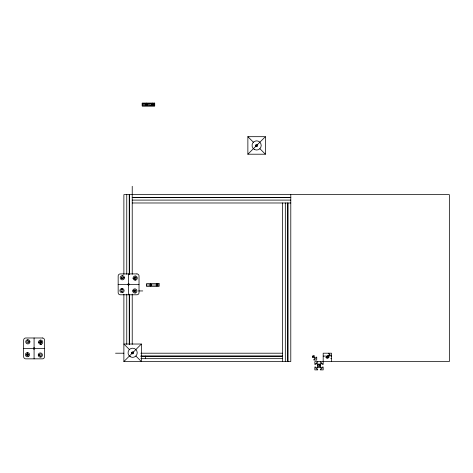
<?xml version="1.0" encoding="UTF-8"?>
<svg xmlns="http://www.w3.org/2000/svg" width="473" height="473" viewBox="0 0 473 473"><rect width="100%" height="100%" fill="white"/><g stroke="black" fill="none" stroke-linecap="round" stroke-linejoin="round"><path stroke-width="0.71" d="M146.861 104.551C146.902 105.278 145.69 105.166 145.873 104.456C147.351 103.498 150.012 105.627 152.123 104.568C153.228 106.259 153.175 102.86 152.117 104.586M156.492 285.036L156.977 284.521L157.497 285L157.012 285.521L156.492 285.036L151.236 285.018M313.611 355.891L313.469 356.411A1.041 1.041 0 0 1 312.564 356.932M247.87 154.21L265.394 136.685L247.87 136.685L247.87 154.21L265.394 154.21L265.394 136.685M123.879 294.2L123.879 361.549L141.403 344.025L123.879 344.025L129.395 349.541M323.183 356.08L328.983 356.08L329.988 355.081L330.757 355.081L330.757 356.08L331.532 356.08M142.19 103.315L154.706 103.315M142.19 104.568L146.364 104.568M153.116 104.568L154.706 104.568M142.19 105.822L154.706 105.822M132.227 197.519L290.789 197.519M132.227 197.625L290.789 197.625M132.227 200.103L290.789 200.103M132.227 202.982L290.789 202.982M124.423 277.757L121.33 278.029M134.143 278.094L136.194 277.822M118.161 284.35L139.027 284.35M146.565 285.018L150.733 285.018M157.491 285.018L159.082 285.018M132.771 290.942L135.863 290.676M138.648 290.942L142.775 290.942M28.865 341.831L29.911 341.831M39.631 342.162L41.683 341.89A1.041 1.041 0 0 0 40.672 341.122L40.406 341.157A1.041 1.041 0 0 0 39.649 342.346A1.041 1.041 0 0 0 40.767 343.203A1.041 1.041 0 0 0 41.719 342.162M23.65 348.424L33.412 348.424M34.748 348.424L44.515 348.424M115.536 353.201L123.879 353.201M140.842 353.201L282.44 353.201M26.447 354.679A1.041 1.041 0 0 1 27.399 353.644A1.041 1.041 0 0 1 28.516 354.502A1.041 1.041 0 0 1 27.759 355.69L27.487 355.726A1.041 1.041 0 0 1 26.482 354.951L28.534 354.679M38.254 355.016L39.3 355.016M140.842 356.08L282.44 356.08M140.842 356.187L282.44 356.187M325.731 357.375L328.983 357.375L328.983 356.08M140.842 358.67L282.44 358.67M330.757 358.67L331.532 358.67M123.879 361.549L290.789 361.549L290.789 194.639M319.015 365.718L320.641 365.718M40.134 344.178L41.405 344.515M255.597 145.365L256.934 146.435M131.606 352.704L132.948 353.774M247.87 136.685L253.386 142.202M259.878 148.693L265.394 154.21M135.887 356.033L141.403 361.549L141.403 344.025M133.102 278.094L133.173 278.632M38.591 342.162L38.662 342.7M331.532 361.549L331.532 353.201L323.183 353.201L323.183 364.429L322.415 364.429L322.415 363.424L321.64 363.424L320.641 364.429L320.641 366.912L321.746 368.018L322.415 368.018L322.415 367.013L323.183 367.013L323.183 369.892L320.304 369.892L320.304 369.123L321.309 369.123L321.309 368.349L320.304 367.35L317.821 367.35L316.715 368.455L316.715 369.123L317.72 369.123L317.72 369.892L314.841 369.892L314.841 367.013L315.609 367.013L315.609 368.018L316.384 368.018L317.383 367.013L317.383 364.529L316.277 363.424L315.609 363.424L315.609 364.429L314.841 364.429L314.841 361.549L449.35 361.549L449.35 194.639L123.879 194.639L123.879 274.399M328.652 353.201L328.652 353.975L329.651 353.975L329.651 354.644L328.546 355.749L327.357 355.749L327.357 357.375M320.304 361.549L320.304 362.318L321.309 362.318L321.309 362.986L320.203 364.092L317.72 364.092L316.715 363.093L316.715 362.318L317.72 362.318L317.72 361.549M287.909 202.982L287.909 361.549M287.803 202.982L287.803 361.549M285.32 202.982L285.32 361.549M282.44 202.982L282.44 361.549M156.995 283.558L156.995 284.521M152.619 103.108L152.619 104.072M150.733 283.558L150.733 284.521M146.364 103.108L146.364 104.072M145.371 356.08L145.371 358.67M135.189 279.135L135.189 280.182M132.227 186.291L132.227 274.287M132.227 294.105L132.227 344.35M129.348 194.639L129.348 274.287M129.348 294.2L129.348 344.35M129.241 194.639L129.241 274.287M129.241 294.2L129.241 344.35M128.597 273.92L128.597 294.785M126.758 194.639L126.758 274.287M126.758 294.2L126.758 344.35M122.004 288.524L122.004 289.571M40.672 341.234L40.672 342.162M40.672 343.209L40.672 344.249M34.08 337.988L34.08 347.756M34.08 349.092L34.08 358.853M27.487 352.592L27.487 353.638M27.487 354.679L27.487 355.607M150.248 284.906C150.928 286.798 151.685 283.504 150.248 284.906M320.055 365.718L319.914 366.244A1.041 1.041 0 0 1 318.743 366.729L318.489 366.622A1.041 1.041 0 0 1 318.004 365.452L318.11 365.197A1.041 1.041 0 0 1 319.281 364.713L319.535 364.819A1.041 1.041 0 0 1 320.055 365.718M131.642 352.497L131.6 352.763A1.041 1.041 0 0 0 131.89 353.508L132.103 353.68A1.041 1.041 0 0 0 132.889 353.798L133.144 353.698A1.041 1.041 0 0 0 133.392 352.06L132.393 351.77L131.642 352.497M255.627 145.158L255.586 145.424A1.041 1.041 0 0 0 255.881 146.169L256.088 146.34A1.041 1.041 0 0 0 256.88 146.459L257.135 146.358A1.041 1.041 0 0 0 257.383 144.72L256.384 144.431L255.627 145.158M122.336 275.67L121.798 275.741A2.087 2.087 0 0 0 120.248 277.757L120.319 278.301A2.087 2.087 0 0 0 122.696 279.815A2.087 2.087 0 0 0 124.417 277.58A2.087 2.087 0 0 0 122.336 275.67M135.189 276.007L134.651 276.078A2.087 2.087 0 0 0 133.132 278.455A2.087 2.087 0 0 0 135.373 280.17A2.087 2.087 0 0 0 137.276 278.094L137.205 277.55A2.087 2.087 0 0 0 135.189 276.007M122.542 292.627L122.004 292.698A2.087 2.087 0 0 1 119.988 291.149L119.917 290.611A2.087 2.087 0 0 1 121.821 288.536A2.087 2.087 0 0 1 124.056 290.251A2.087 2.087 0 0 1 122.542 292.627M135.396 292.958L134.852 293.029A2.087 2.087 0 0 1 132.777 291.126A2.087 2.087 0 0 1 134.492 288.891A2.087 2.087 0 0 1 136.868 290.404L136.939 290.942A2.087 2.087 0 0 1 135.396 292.958M27.824 339.744L27.28 339.815A2.087 2.087 0 0 0 25.737 341.831L25.808 342.369A2.087 2.087 0 0 0 28.185 343.883A2.087 2.087 0 0 0 29.9 341.648A2.087 2.087 0 0 0 27.824 339.744M27.824 340.785L27.552 340.82A1.041 1.041 0 0 0 26.778 341.831L26.813 342.097A1.041 1.041 0 0 0 28.002 342.854A1.041 1.041 0 0 0 28.865 341.737A1.041 1.041 0 0 0 27.824 340.785M40.672 340.075L40.134 340.146A2.087 2.087 0 0 0 38.62 342.523A2.087 2.087 0 0 0 40.855 344.243A2.087 2.087 0 0 0 42.759 342.162L42.688 341.624A2.087 2.087 0 0 0 40.672 340.075M28.031 356.695L27.487 356.766A2.087 2.087 0 0 1 25.471 355.223L25.4 354.679A2.087 2.087 0 0 1 27.31 352.604A2.087 2.087 0 0 1 29.545 354.318A2.087 2.087 0 0 1 28.031 356.695M40.613 356.021L40.341 356.057A1.041 1.041 0 0 1 39.3 355.105A1.041 1.041 0 0 1 40.158 353.987A1.041 1.041 0 0 1 41.346 354.744L41.382 355.016A1.041 1.041 0 0 1 40.613 356.021M40.879 357.032L40.341 357.103A2.087 2.087 0 0 1 38.26 355.199A2.087 2.087 0 0 1 39.98 352.959A2.087 2.087 0 0 1 42.357 354.472L42.428 355.016A2.087 2.087 0 0 1 40.879 357.032M154.706 103.108L142.19 103.108L142.19 106.029L154.706 106.029L154.706 103.108M136.939 273.92L120.248 273.92A2.087 2.087 0 0 0 118.161 276.007L118.161 292.698A2.087 2.087 0 0 0 120.248 294.785L136.939 294.785A2.087 2.087 0 0 0 139.027 292.698L139.027 276.007A2.087 2.087 0 0 0 136.939 273.92M159.082 283.558L146.565 283.558L146.565 286.478L159.082 286.478L159.082 283.558M42.428 337.988L25.737 337.988A2.087 2.087 0 0 0 23.65 340.075L23.65 356.766A2.087 2.087 0 0 0 25.737 358.853L42.428 358.853A2.087 2.087 0 0 0 44.515 356.766L44.515 340.075A2.087 2.087 0 0 0 42.428 337.988M314.196 355.891L312.564 355.891L312.564 357.517L313.859 357.517L314.858 358.516L314.858 359.291L313.859 359.291L313.859 360.059L316.739 360.059L316.739 357.18L315.97 357.18L315.97 358.185L315.302 358.185L314.196 357.08L314.196 355.891M327.629 356.364L327.357 356.329A1.041 1.041 0 0 0 326.376 357.73A1.041 1.041 0 0 0 328.026 358.173A1.041 1.041 0 0 0 327.878 356.471L327.629 356.364M156.557 285.781A0.875 0.875 0 0 0 157.87 285.018A0.875 0.875 0 0 0 156.557 284.261A0.875 0.875 0 0 0 156.557 285.781M150.296 285.781A0.875 0.875 0 0 0 151.614 285.018A0.875 0.875 0 0 0 150.296 284.261A0.875 0.875 0 0 0 150.296 285.781M152.182 105.325A0.875 0.875 0 0 0 153.494 104.568A0.875 0.875 0 0 0 152.182 103.812A0.875 0.875 0 0 0 152.182 105.325M145.921 105.325A0.875 0.875 0 0 0 147.239 104.568A0.875 0.875 0 0 0 145.921 103.812A0.875 0.875 0 0 0 145.921 105.325M130.347 356.76A4.588 4.588 0 0 0 137.229 352.787A4.588 4.588 0 0 0 130.347 348.808A4.588 4.588 0 0 0 130.347 356.76M121.484 291.516A1.041 1.041 0 0 0 123.045 290.611A1.041 1.041 0 0 0 121.484 289.707A1.041 1.041 0 0 0 121.484 291.516M128.124 284.823A0.668 0.668 0 0 0 129.241 284.527A0.668 0.668 0 0 0 128.425 283.705A0.668 0.668 0 0 0 128.124 284.823M134.332 291.847A1.041 1.041 0 0 0 135.899 290.942A1.041 1.041 0 0 0 134.332 290.044A1.041 1.041 0 0 0 134.332 291.847M134.669 278.999A1.041 1.041 0 0 0 136.23 278.094A1.041 1.041 0 0 0 134.669 277.19A1.041 1.041 0 0 0 134.669 278.999M121.815 278.662A1.041 1.041 0 0 0 123.382 277.757A1.041 1.041 0 0 0 121.815 276.859A1.041 1.041 0 0 0 121.815 278.662M33.613 348.897A0.668 0.668 0 0 0 34.724 348.595A0.668 0.668 0 0 0 33.908 347.779A0.668 0.668 0 0 0 33.613 348.897M254.338 149.421A4.588 4.588 0 0 0 261.22 145.448A4.588 4.588 0 0 0 254.338 141.468A4.588 4.588 0 0 0 254.338 149.421"/></g></svg>
